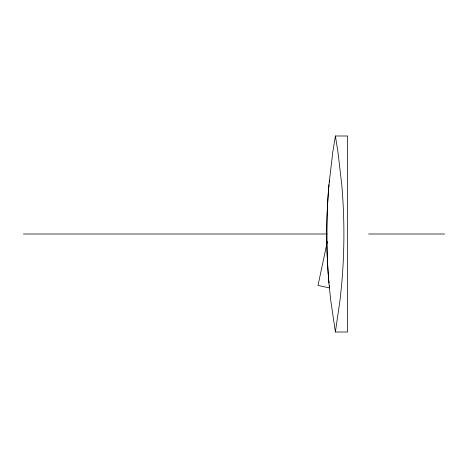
<?xml version="1.0" encoding="UTF-8"?>
<svg xmlns="http://www.w3.org/2000/svg" width="468" height="468" viewBox="0 0 468 468"><rect width="100%" height="100%" fill="white"/><g stroke="black" fill="none" stroke-linecap="round" stroke-linejoin="round"><path stroke-width="0.7" d="M328.963 184.807L332.771 152.199L335.386 135.995L347.636 135.995L347.636 332.005L335.386 332.005L330.63 299.52L328.963 283.193A398.642 280.823 90 0 1 328.957 184.807A564.326 564.326 0 0 0 328.963 283.193M335.386 332.005L340.113 299.52L341.769 283.193A401.62 282.918 -90 0 0 341.769 184.807L337.984 152.199L335.386 135.995M327.337 241.541L317.994 285.468L329.443 287.902L329.443 285.72M23.4 234L327.261 234M368.644 234L444.6 234M329.443 180.098L329.443 182.28"/></g></svg>
